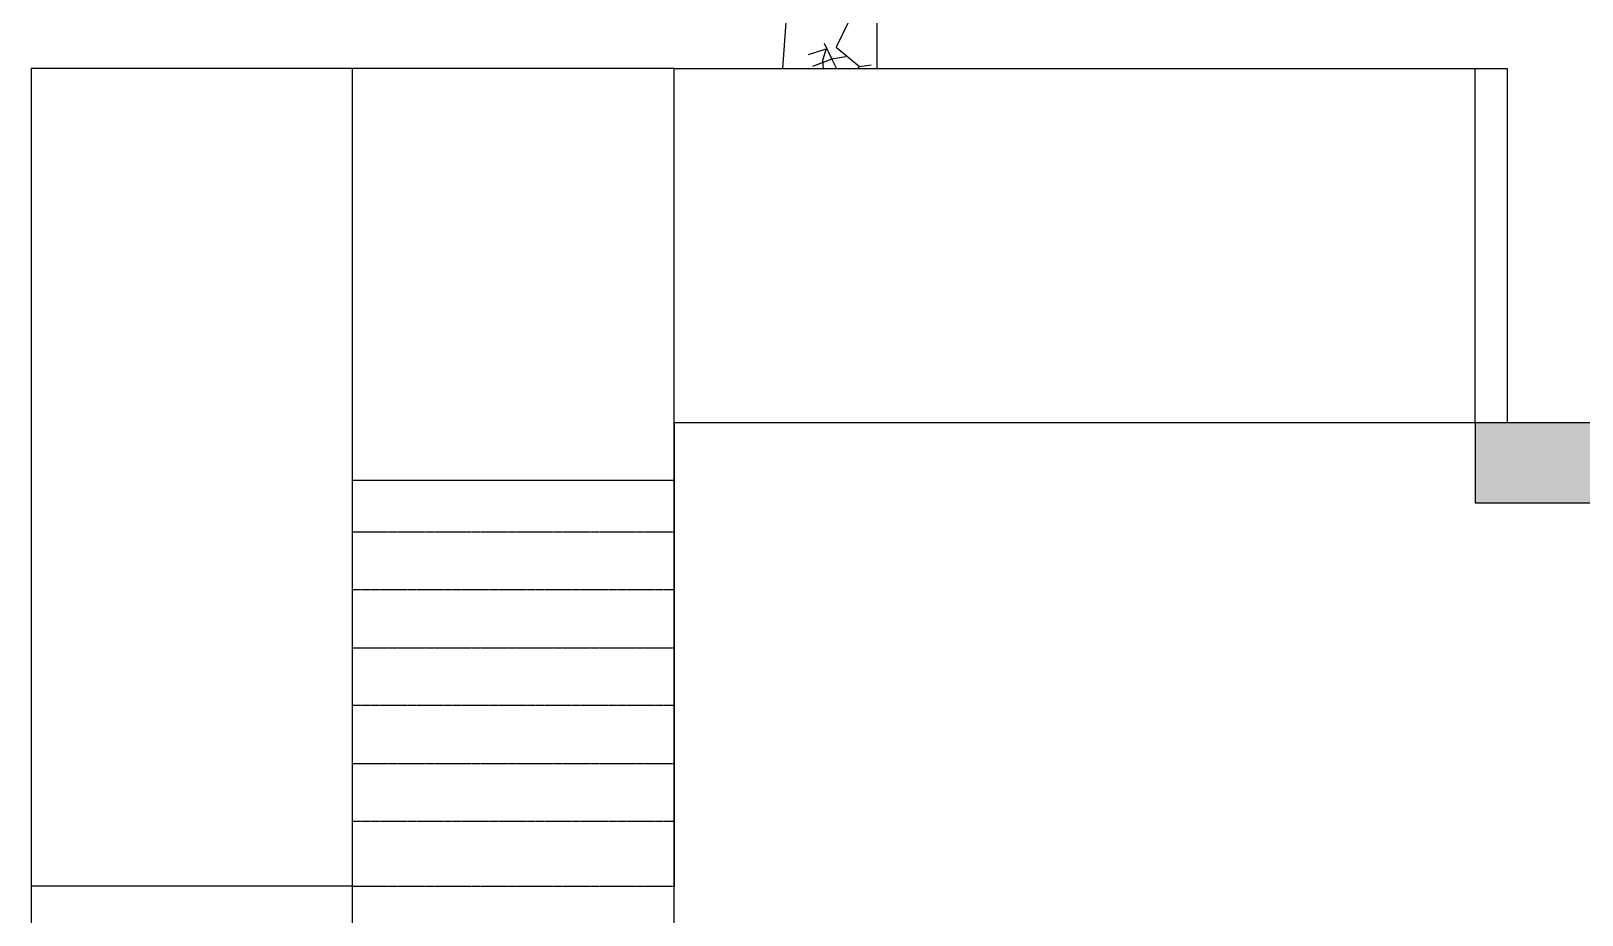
# Model space of a CAD drawing. Header units: inches. Extents: x -902 to 12417, y -2973 to 6117.
# Drawn here: x 2359.9 to 2842.2, y -2469 to -2194.4 of the extents above; entities that cross this region are included whole.
import ezdxf

# ---------------------------------------------------------------- set-up
doc = ezdxf.new("R2010")
doc.units = ezdxf.units.IN
doc.header["$MEASUREMENT"] = 0
doc.linetypes.add('DASHEDX2', pattern=[1.5, 1, -0.5])
doc.layers.add('pino marittimo', color=7, linetype='Continuous')

msp = doc.modelspace()

# ---------------------------------------------------------------- hatches: boundary and pattern name
h = msp.add_hatch(color=0)
h.dxf.hatch_style = 1
h.paths.add_polyline_path([(2928.94, -2341.03), (2928.94, -2316.03), (2808.94, -2316.03), (2808.94, -2341.03)])

# ---------------------------------------------------------------- linework, layer by layer
for p, q in [((2559.94, -2206.03), (2359.94, -2206.03)), ((2359.94, -2206.03), (2359.94, -2586.02)), ((2459.94, -2224.02), (2459.94, -2206.03)), ((2559.94, -2586.02), (2559.94, -2206.03)), ((2559.94, -2206.03), (2808.94, -2206.03)), ((2808.94, -2316.03), (2808.94, -2206.03)), ((2808.94, -2206.03), (2808.94, -2206.03)), ((2808.94, -2206.03), (2818.94, -2206.03)), ((2818.94, -2206.03), (2818.94, -2316.03)), ((2459.94, -2586.02), (2459.94, -2224.02)), ((2459.94, -2316.03), (2459.94, -2316.03)), ((2559.94, -2316.03), (3869.94, -2316.03)), ((2559.94, -2316.03), (2808.94, -2316.03)), ((2559.94, -2316.03), (2559.94, -2334.03)), ((2808.94, -2316.03), (2808.94, -2341.03)), ((2559.94, -2334.03), (2459.94, -2334.03)), ((2559.94, -2334.03), (2559.94, -2352.03)), ((2559.94, -2334.03), (2559.94, -2460.03)), ((2808.94, -2341.03), (2928.94, -2341.03)), ((2559.94, -2370.03), (2559.94, -2388.03)), ((2559.94, -2406.03), (2559.94, -2424.03)), ((2459.94, -2460.03), (2359.94, -2460.03))]:
    msp.add_line(p, q)
at = {"linetype": 'DASHEDX2', "ltscale": 0.1}
for p, q in [((2459.94, -2349.99), (2559.94, -2349.99)), ((2559.94, -2367.99), (2459.94, -2367.99)), ((2459.94, -2385.99), (2559.94, -2385.99)), ((2559.94, -2403.99), (2459.94, -2403.99)), ((2459.94, -2421.99), (2559.94, -2421.99)), ((2559.94, -2439.99), (2459.94, -2439.99)), ((2459.94, -2460.03), (2559.94, -2460.03))]:
    msp.add_line(p, q, dxfattribs=at)
at = {"layer": 'pino marittimo'}
for p, q in [((2593.66, -2206.03), (2595.29, -2184.44)), ((2614.41, -2190.91), (2610.23, -2199.45)), ((2606.6, -2198.18), (2608.96, -2203.09)), ((2619.86, -2198.18), (2619.86, -2198.18)), ((2620.59, -2195.09), (2620.59, -2195.09)), ((2601.7, -2201.7), (2607.16, -2199.89)), ((2608.96, -2203.09), (2602.96, -2205.45)), ((2607.16, -2199.89), (2606.07, -2203.52)), ((2606.07, -2203.52), (2606.24, -2206.03)), ((2613.32, -2202.36), (2608.96, -2203.09)), ((2608.96, -2203.09), (2610.43, -2206.03)), ((2610.23, -2199.45), (2617.5, -2205.45)), ((2617.5, -2205.45), (2616.92, -2206.03)), ((2617.5, -2205.45), (2621.14, -2204.9)), ((2622.41, -2205.99), (2622.39, -2206.03))]:
    msp.add_line(p, q, dxfattribs=at)
msp.add_lwpolyline([(2622.98, -2206.03), (2622.9, -2164.41)], dxfattribs=at)

doc.saveas('drawing.dxf')
